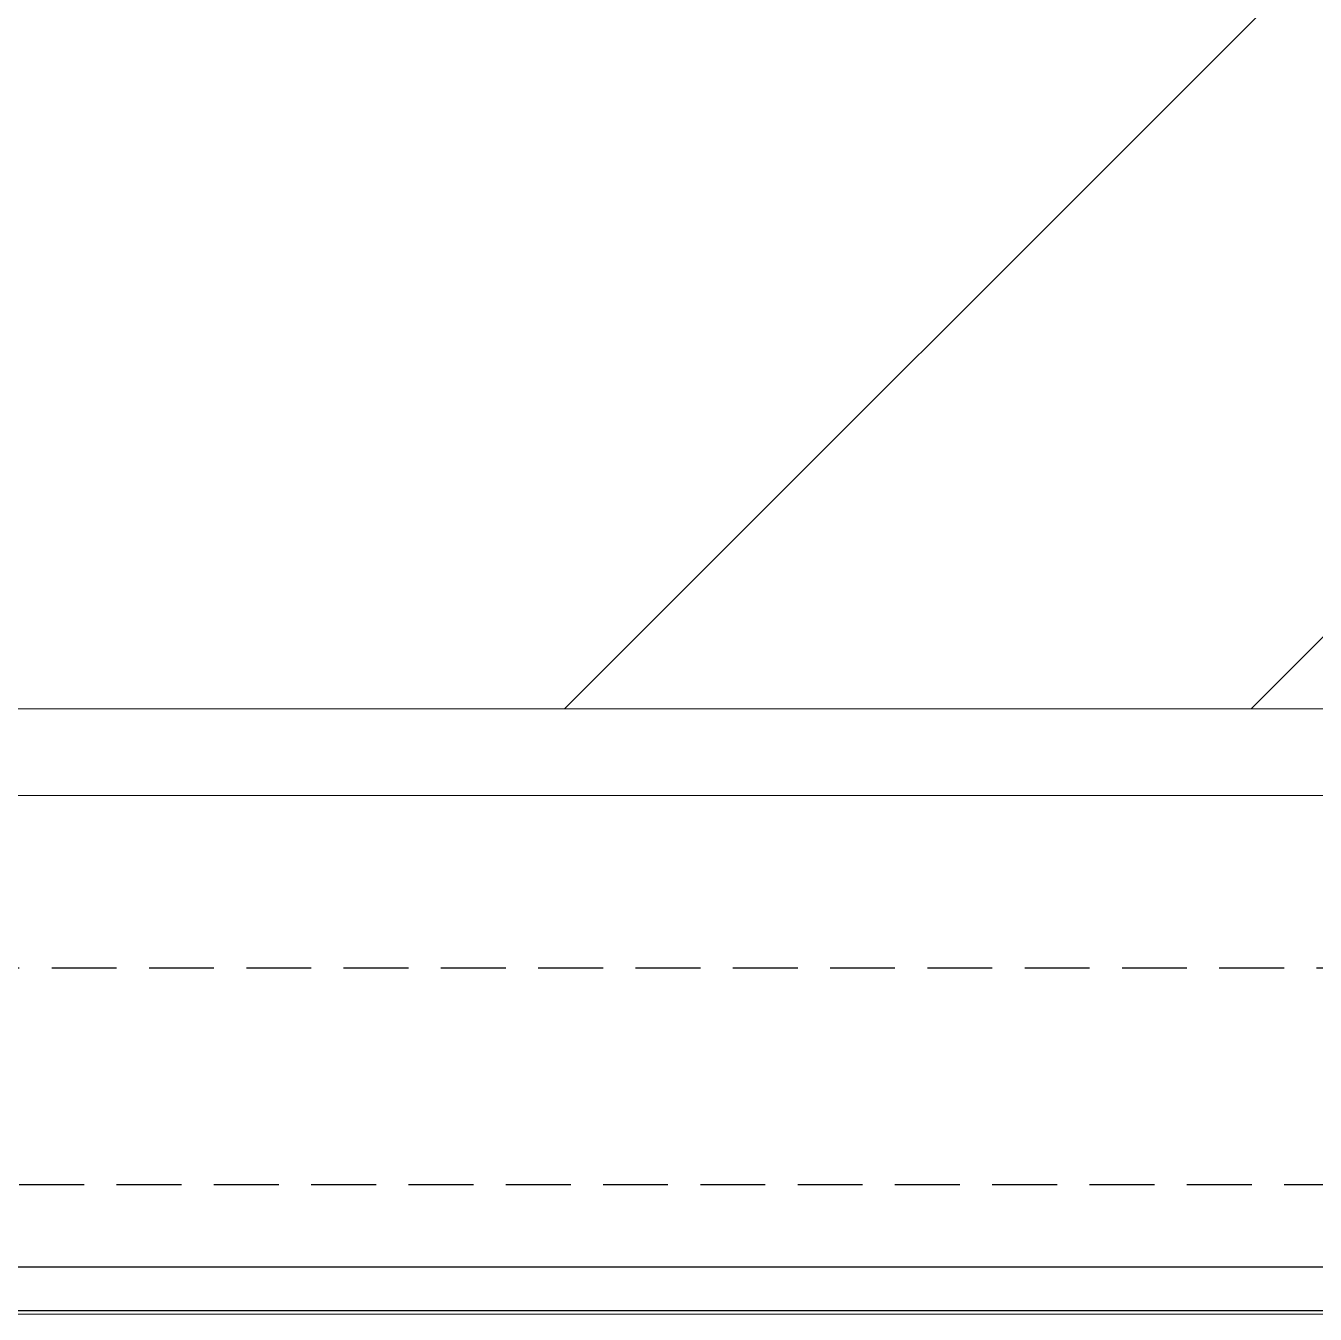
# Model space of a CAD drawing. Header units: millimetres. Extents: x 4739419 to 5837985, y 2291271 to 3446271.
# Drawn here: x 4977457 to 4978948, y 2426391 to 2427881 of the extents above; entities that cross this region are included whole.
import ezdxf

# ---------------------------------------------------------------- set-up
doc = ezdxf.new("R2010")
doc.units = ezdxf.units.MM
doc.linetypes.add('XR-평면도$0$HIDDEN', pattern=[0.375, 0.25, -0.125])
for name, color, linetype, lineweight in [('XR-평면도$0$A-CNTL', 9, 'Continuous', 15), ('XR-평면도$0$A-CONC-LIN1', 9, 'Continuous', 40), ('XR-평면도$0$A-DWXM-SHUT', 9, 'Continuous', 25), ('XR-평면도$0$A-ELEV-LIN3', 9, 'Continuous', 18), ('XR-평면도$0$A-XXXX-STL', 9, 'Continuous', 25)]:
    doc.layers.add(name, color=color, linetype=linetype, lineweight=lineweight)
pattern_1 = [(45, (4739418.8, 1103270.6), (-1122.532, 1122.532), []), (45, (4739418.8, 1104064.4), (-1122.532, 1122.532), [])]

# ---------------------------------------------------------------- blocks, each defined once
blk = doc.blocks.new('XR-평면도$0$중심선(210216)')
at = {"layer": 'XR-평면도$0$A-CNTL', "ltscale": 300}
blk.add_lwpolyline([(-10000, 90000), (186000, 90000)], dxfattribs=at)
blk = doc.blocks.new('XR-평면도$0$셔터(9600)230515')
at = {"layer": 'XR-평면도$0$A-DWXM-SHUT', "ltscale": 20}
for p, q in [((9671.8, 395.9), (279.2, 395.9)), ((129.2, 345), (9671.8, 345))]:
    blk.add_line(p, q, dxfattribs=at)
at = {"layer": 'XR-평면도$0$A-XXXX-STL', "color": 3, "linetype": 'XR-평면도$0$HIDDEN', "ltscale": 300}
blk.add_lwpolyline([(0, 250), (9900, 250), (9900, 0), (0, 0)], close=True, dxfattribs=at)

msp = doc.modelspace()

# ---------------------------------------------------------------- hatches: boundary and pattern name
at = {"layer": 'XR-평면도$0$A-ELEV-LIN3'}
h = msp.add_hatch(dxfattribs=at)
h.set_pattern_fill('STEEL', color=256, scale=500)
h.set_pattern_definition([(45, (4739418.8, 1103270.6), (-1122.532, 1122.532), []), (45, (4739418.8, 1104064.4), (-1122.532, 1122.532), [])])
h.paths.add_polyline_path([(4866411.8, 2428791.2), (4866411.8, 2427091.2), (4999911.8, 2427091.2), (4999911.8, 2428791.2)])
h.paths.add_polyline_path([(4908311.8, 2441691.2), (4908311.8, 2439991.2), (5041811.8, 2439991.2), (5041811.8, 2441691.2)])
h = msp.add_hatch(dxfattribs=at)
h.set_pattern_fill('STEEL', color=256, scale=500)
h.set_pattern_definition(pattern_1)
h.paths.add_polyline_path([(4866411.8, 2428791.2), (4866411.8, 2427091.2), (4999911.8, 2427091.2), (4999911.8, 2428791.2)])
h.paths.add_polyline_path([(4908311.8, 2441691.2), (4908311.8, 2439991.2), (5041811.8, 2439991.2), (5041811.8, 2441691.2)])
h = msp.add_hatch(dxfattribs=at)
h.set_pattern_fill('STEEL', color=256, scale=500)
h.set_pattern_definition(pattern_1)
h.paths.add_polyline_path([(4866411.8, 2428791.2), (4866411.8, 2427091.2), (4999911.8, 2427091.2), (4999911.8, 2428791.2)])
h.paths.add_polyline_path([(4908311.8, 2441691.2), (4908311.8, 2439991.2), (5041811.8, 2439991.2), (5041811.8, 2441691.2)])

# ---------------------------------------------------------------- linework, layer by layer
for points in [[(5000011.8, 2426991.2), (4866311.8, 2426991.2), (4866311.8, 2428891.2), (5000011.8, 2428891.2)], [(5000011.8, 2426991.2), (4866311.8, 2426991.2), (4866311.8, 2428891.2), (5000011.8, 2428891.2)], [(5000011.8, 2426991.2), (4866311.8, 2426991.2), (4866311.8, 2428891.2), (5000011.8, 2428891.2)], [(4999911.8, 2427091.2), (4999911.8, 2428791.2), (4866411.8, 2428791.2), (4866411.8, 2427091.2)], [(4999911.8, 2427091.2), (4999911.8, 2428791.2), (4866411.8, 2428791.2), (4866411.8, 2427091.2)], [(4999911.8, 2427091.2), (4999911.8, 2428791.2), (4866411.8, 2428791.2), (4866411.8, 2427091.2)]]:
    msp.add_lwpolyline(points, close=True, dxfattribs=at)

# ---------------------------------------------------------------- block references
at = {"layer": 'XR-평면도$0$A-CNTL'}
msp.add_blockref('XR-평면도$0$중심선(210216)', (4866111.8, 2336391.2), dxfattribs=at)
at = {"layer": 'XR-평면도$0$A-CONC-LIN1', "xscale": -1, "rotation": 180}
msp.add_blockref('XR-평면도$0$셔터(9600)230515', (4976661.8, 2426791.2), dxfattribs=at)
msp.add_blockref('XR-평면도$0$셔터(9600)230515', (4976661.8, 2426791.2), dxfattribs=at)
msp.add_blockref('XR-평면도$0$셔터(9600)230515', (4976661.8, 2426791.2), dxfattribs=at)

doc.saveas('drawing.dxf')
